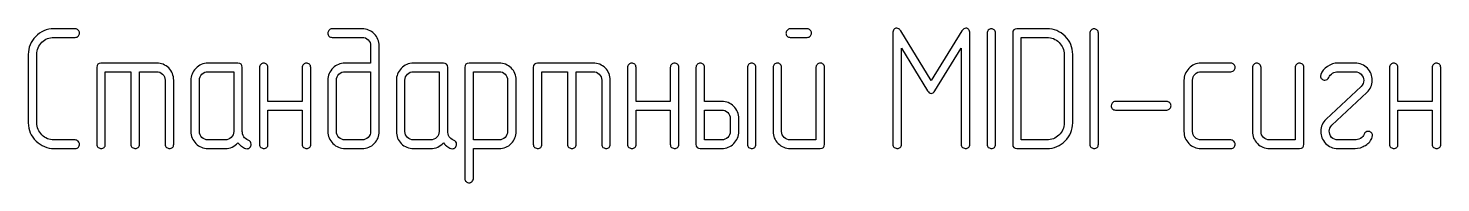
# Model space of a CAD drawing. Header units: millimetres. Extents: x -200 to 200, y -144 to 143.
# Drawn here: x 34.19 to 79.67, y 62.93 to 67.92 of the extents above; entities that cross this region are included whole.
import ezdxf

# ---------------------------------------------------------------- set-up
doc = ezdxf.new("R2010")
doc.units = ezdxf.units.MM
doc.header["$MEASUREMENT"] = 0
doc.layers.add('BLACK', color=7, linetype='Continuous')

msp = doc.modelspace()

# ---------------------------------------------------------------- linework, layer by layer
at = {"layer": 'BLACK', "color": 250}
for points, knots in [([(35.7093, 64.0381), (35.7093, 64.0381), (35.0235, 64.0381), (35.0235, 64.0381), (34.809, 64.0381), (34.6171, 64.119), (34.4477, 64.2799), (34.2793, 64.4407), (34.1947, 64.6355), (34.1947, 64.865), (34.1947, 64.865), (34.1947, 67.072), (34.1947, 67.072), (34.1947, 67.2921), (34.2746, 67.4849), (34.4346, 67.6505), (34.5945, 67.8161), (34.7902, 67.8989), (35.0235, 67.8989), (35.0235, 67.8989), (35.7093, 67.8989), (35.7093, 67.8989), (35.7431, 67.8989), (35.7742, 67.8838), (35.8033, 67.8547), (35.8325, 67.8255), (35.8475, 67.7935), (35.8475, 67.7606), (35.8475, 67.7277), (35.8353, 67.6957), (35.8118, 67.6665), (35.7873, 67.6373), (35.7535, 67.6223), (35.7102, 67.6223), (35.7102, 67.6223), (35.0244, 67.6223), (35.0244, 67.6223), (34.872, 67.6223), (34.7422, 67.5696), (34.634, 67.4643), (34.5258, 67.3579), (34.4713, 67.2272), (34.4713, 67.071), (34.4713, 67.071), (34.4713, 64.8659), (34.4713, 64.8659), (34.4713, 64.7154), (34.5258, 64.5856), (34.634, 64.4774), (34.7422, 64.3692), (34.872, 64.3147), (35.0244, 64.3147), (35.0244, 64.3147), (35.7102, 64.3147), (35.7102, 64.3147), (35.7431, 64.3147), (35.7742, 64.2996), (35.8033, 64.2705), (35.8325, 64.2413), (35.8475, 64.2093), (35.8475, 64.1764), (35.8475, 64.1435), (35.8353, 64.1115), (35.8118, 64.0823), (35.7873, 64.0532), (35.7535, 64.0381), (35.7093, 64.0381)], [0, 0, 0, 0, 0.0454545, 0.0454545, 0.0454545, 0.0909091, 0.0909091, 0.0909091, 0.1363636, 0.1363636, 0.1363636, 0.1818182, 0.1818182, 0.1818182, 0.2272727, 0.2272727, 0.2272727, 0.2727273, 0.2727273, 0.2727273, 0.3181818, 0.3181818, 0.3181818, 0.3636364, 0.3636364, 0.3636364, 0.4090909, 0.4090909, 0.4090909, 0.4545455, 0.4545455, 0.4545455, 0.5, 0.5, 0.5, 0.5454545, 0.5454545, 0.5454545, 0.5909091, 0.5909091, 0.5909091, 0.6363636, 0.6363636, 0.6363636, 0.6818182, 0.6818182, 0.6818182, 0.7272727, 0.7272727, 0.7272727, 0.7727273, 0.7727273, 0.7727273, 0.8181818, 0.8181818, 0.8181818, 0.8636364, 0.8636364, 0.8636364, 0.9090909, 0.9090909, 0.9090909, 0.9545455, 0.9545455, 0.9545455, 1, 1, 1, 1]), ([(45.2192, 66.7926), (45.2192, 66.7926), (45.2192, 67.3485), (45.2192, 67.3485), (45.2192, 67.4238), (45.1929, 67.4887), (45.1392, 67.5423), (45.0866, 67.596), (45.0198, 67.6223), (44.9408, 67.6223), (44.9408, 67.6223), (43.9793, 67.6223), (43.9793, 67.6223), (43.9379, 67.6223), (43.9031, 67.6355), (43.8777, 67.6609), (43.8542, 67.691), (43.842, 67.7239), (43.842, 67.7606), (43.842, 67.7813), (43.8533, 67.8086), (43.8768, 67.8452), (43.8994, 67.881), (43.9342, 67.8989), (43.9803, 67.8989), (43.9803, 67.8989), (44.9417, 67.8989), (44.9417, 67.8989), (45.0941, 67.8989), (45.2249, 67.8443), (45.333, 67.7361), (45.4412, 67.6279), (45.4958, 67.4991), (45.4958, 67.3504), (45.4958, 67.3504), (45.4958, 64.5894), (45.4958, 64.5894), (45.4958, 64.4389), (45.4431, 64.309), (45.3377, 64.2008), (45.2314, 64.0927), (45.0997, 64.0381), (44.9417, 64.0381), (44.9417, 64.0381), (44.3961, 64.0381), (44.3961, 64.0381), (44.2437, 64.0381), (44.1129, 64.0927), (44.0047, 64.2008), (43.8965, 64.309), (43.842, 64.4389), (43.842, 64.5894), (43.842, 64.5894), (43.842, 66.2413), (43.842, 66.2413), (43.842, 66.3956), (43.8956, 66.5263), (44.0019, 66.6326), (44.1082, 66.7389), (44.2399, 66.7926), (44.3961, 66.7926), (44.3961, 66.7926), (45.2192, 66.7926), (45.2192, 66.7926)], [0, 0, 0, 0, 0.047619, 0.047619, 0.047619, 0.0952381, 0.0952381, 0.0952381, 0.1428571, 0.1428571, 0.1428571, 0.1904762, 0.1904762, 0.1904762, 0.2380952, 0.2380952, 0.2380952, 0.2857143, 0.2857143, 0.2857143, 0.3333333, 0.3333333, 0.3333333, 0.3809524, 0.3809524, 0.3809524, 0.4285714, 0.4285714, 0.4285714, 0.4761905, 0.4761905, 0.4761905, 0.5238095, 0.5238095, 0.5238095, 0.5714286, 0.5714286, 0.5714286, 0.6190476, 0.6190476, 0.6190476, 0.6666667, 0.6666667, 0.6666667, 0.7142857, 0.7142857, 0.7142857, 0.7619048, 0.7619048, 0.7619048, 0.8095238, 0.8095238, 0.8095238, 0.8571429, 0.8571429, 0.8571429, 0.9047619, 0.9047619, 0.9047619, 0.952381, 0.952381, 0.952381, 1, 1, 1, 1]), ([(59.2786, 67.6223), (59.2786, 67.6223), (58.731, 67.6223), (58.731, 67.6223), (58.6887, 67.6223), (58.6548, 67.6355), (58.6285, 67.6609), (58.605, 67.691), (58.5928, 67.7239), (58.5928, 67.7606), (58.5928, 67.7813), (58.6041, 67.8086), (58.6276, 67.8452), (58.6501, 67.881), (58.685, 67.8989), (58.731, 67.8989), (58.731, 67.8989), (59.2786, 67.8989), (59.2786, 67.8989), (59.3115, 67.8989), (59.3435, 67.8838), (59.3726, 67.8547), (59.4018, 67.8255), (59.4168, 67.7935), (59.4168, 67.7606), (59.4168, 67.7277), (59.4046, 67.6957), (59.3811, 67.6665), (59.3566, 67.6373), (59.3228, 67.6223), (59.2786, 67.6223)], [0, 0, 0, 0, 0.1, 0.1, 0.1, 0.2, 0.2, 0.2, 0.3, 0.3, 0.3, 0.4, 0.4, 0.4, 0.5, 0.5, 0.5, 0.6, 0.6, 0.6, 0.7, 0.7, 0.7, 0.8, 0.8, 0.8, 0.9, 0.9, 0.9, 1, 1, 1, 1]), ([(64.5119, 64.1745), (64.5119, 64.1303), (64.4987, 64.0955), (64.4733, 64.0701), (64.447, 64.0475), (64.414, 64.0372), (64.3736, 64.0362), (64.3566, 64.0372), (64.3247, 64.0475), (64.2767, 64.0701), (64.2494, 64.0917), (64.2353, 64.1275), (64.2353, 64.1754), (64.2353, 64.1754), (64.2353, 67.2742), (64.2353, 67.2742), (64.2353, 67.2742), (63.3896, 65.9017), (63.3896, 65.9017), (63.3548, 65.8443), (63.3143, 65.8161), (63.2692, 65.8161), (63.2249, 65.8161), (63.1864, 65.8443), (63.1534, 65.9017), (63.1534, 65.9017), (62.3106, 67.2714), (62.3106, 67.2714), (62.3106, 67.2714), (62.3106, 64.1754), (62.3106, 64.1754), (62.3106, 64.1312), (62.2974, 64.0955), (62.272, 64.0701), (62.2456, 64.0475), (62.2127, 64.0372), (62.1723, 64.0362), (62.1553, 64.0372), (62.1233, 64.0475), (62.0754, 64.0701), (62.0481, 64.0917), (62.034, 64.1265), (62.034, 64.1745), (62.034, 64.1745), (62.034, 67.7568), (62.034, 67.7568), (62.034, 67.8067), (62.0453, 67.8462), (62.0688, 67.8744), (62.0914, 67.9026), (62.1215, 67.9177), (62.1582, 67.9177), (62.1836, 67.9177), (62.2071, 67.9111), (62.2268, 67.8979), (62.2344, 67.896), (62.255, 67.8735), (62.2899, 67.8293), (62.2899, 67.8293), (63.272, 66.2338), (63.272, 66.2338), (63.272, 66.2338), (64.256, 67.8293), (64.256, 67.8293), (64.2927, 67.8876), (64.3369, 67.9177), (64.3877, 67.9177), (64.4206, 67.9177), (64.4498, 67.9026), (64.4742, 67.8735), (64.4996, 67.8434), (64.5119, 67.8048), (64.5119, 67.7568), (64.5119, 67.7568), (64.5119, 64.1745), (64.5119, 64.1745)], [0, 0, 0, 0, 0.04, 0.04, 0.04, 0.08, 0.08, 0.08, 0.12, 0.12, 0.12, 0.16, 0.16, 0.16, 0.2, 0.2, 0.2, 0.24, 0.24, 0.24, 0.28, 0.28, 0.28, 0.32, 0.32, 0.32, 0.36, 0.36, 0.36, 0.4, 0.4, 0.4, 0.44, 0.44, 0.44, 0.48, 0.48, 0.48, 0.52, 0.52, 0.52, 0.56, 0.56, 0.56, 0.6, 0.6, 0.6, 0.64, 0.64, 0.64, 0.68, 0.68, 0.68, 0.72, 0.72, 0.72, 0.76, 0.76, 0.76, 0.8, 0.8, 0.8, 0.84, 0.84, 0.84, 0.88, 0.88, 0.88, 0.92, 0.92, 0.92, 0.96, 0.96, 0.96, 1, 1, 1, 1]), ([(65.3426, 64.1745), (65.3426, 64.1303), (65.3294, 64.0955), (65.304, 64.0701), (65.2776, 64.0475), (65.2447, 64.0372), (65.2043, 64.0362), (65.1873, 64.0372), (65.1553, 64.0475), (65.1074, 64.0701), (65.0801, 64.0917), (65.066, 64.1265), (65.066, 64.1745), (65.066, 64.1745), (65.066, 67.7625), (65.066, 67.7625), (65.066, 67.7916), (65.0801, 67.8217), (65.1074, 67.8537), (65.1356, 67.8848), (65.1676, 67.9008), (65.2043, 67.9008), (65.2372, 67.9008), (65.2692, 67.8885), (65.2983, 67.8641), (65.3275, 67.8405), (65.3426, 67.8067), (65.3426, 67.7625), (65.3426, 67.7625), (65.3426, 64.1745), (65.3426, 64.1745)], [0, 0, 0, 0, 0.1, 0.1, 0.1, 0.2, 0.2, 0.2, 0.3, 0.3, 0.3, 0.4, 0.4, 0.4, 0.5, 0.5, 0.5, 0.6, 0.6, 0.6, 0.7, 0.7, 0.7, 0.8, 0.8, 0.8, 0.9, 0.9, 0.9, 1, 1, 1, 1]), ([(67.8233, 64.865), (67.8233, 64.6392), (67.7424, 64.4445), (67.5806, 64.2817), (67.4197, 64.119), (67.224, 64.0381), (66.9945, 64.0381), (66.9945, 64.0381), (66.0302, 64.0381), (66.0302, 64.0381), (65.939, 64.0381), (65.8929, 64.0842), (65.8929, 64.1764), (65.8929, 64.1764), (65.8929, 67.7606), (65.8929, 67.7606), (65.8929, 67.8528), (65.939, 67.8989), (66.0302, 67.8989), (66.0302, 67.8989), (66.9945, 67.8989), (66.9945, 67.8989), (67.2203, 67.8989), (67.415, 67.8189), (67.5777, 67.658), (67.7414, 67.4972), (67.8233, 67.3015), (67.8233, 67.072), (67.8233, 67.072), (67.8233, 64.865), (67.8233, 64.865)], [0, 0, 0, 0, 0.1, 0.1, 0.1, 0.2, 0.2, 0.2, 0.3, 0.3, 0.3, 0.4, 0.4, 0.4, 0.5, 0.5, 0.5, 0.6, 0.6, 0.6, 0.7, 0.7, 0.7, 0.8, 0.8, 0.8, 0.9, 0.9, 0.9, 1, 1, 1, 1]), ([(68.6502, 64.1745), (68.6502, 64.1303), (68.637, 64.0955), (68.6116, 64.0701), (68.5852, 64.0475), (68.5523, 64.0372), (68.5119, 64.0362), (68.4949, 64.0372), (68.4629, 64.0475), (68.415, 64.0701), (68.3877, 64.0917), (68.3736, 64.1265), (68.3736, 64.1745), (68.3736, 64.1745), (68.3736, 67.7625), (68.3736, 67.7625), (68.3736, 67.7916), (68.3877, 67.8217), (68.415, 67.8537), (68.4432, 67.8848), (68.4752, 67.9008), (68.5119, 67.9008), (68.5448, 67.9008), (68.5768, 67.8885), (68.6059, 67.8641), (68.6351, 67.8405), (68.6502, 67.8067), (68.6502, 67.7625), (68.6502, 67.7625), (68.6502, 64.1745), (68.6502, 64.1745)], [0, 0, 0, 0, 0.1, 0.1, 0.1, 0.2, 0.2, 0.2, 0.3, 0.3, 0.3, 0.4, 0.4, 0.4, 0.5, 0.5, 0.5, 0.6, 0.6, 0.6, 0.7, 0.7, 0.7, 0.8, 0.8, 0.8, 0.9, 0.9, 0.9, 1, 1, 1, 1]), ([(67.5467, 64.8659), (67.5467, 64.8659), (67.5467, 67.071), (67.5467, 67.071), (67.5467, 67.2215), (67.4931, 67.3514), (67.3849, 67.4595), (67.2767, 67.5677), (67.1459, 67.6223), (66.9945, 67.6223), (66.9945, 67.6223), (66.1695, 67.6223), (66.1695, 67.6223), (66.1695, 67.6223), (66.1695, 64.3147), (66.1695, 64.3147), (66.1695, 64.3147), (66.9945, 64.3147), (66.9945, 64.3147), (67.1422, 64.3147), (67.272, 64.3674), (67.3821, 64.4718), (67.4921, 64.5762), (67.5467, 64.7079), (67.5467, 64.8659)], [0, 0, 0, 0, 0.125, 0.125, 0.125, 0.25, 0.25, 0.25, 0.375, 0.375, 0.375, 0.5, 0.5, 0.5, 0.625, 0.625, 0.625, 0.75, 0.75, 0.75, 0.875, 0.875, 0.875, 1, 1, 1, 1]), ([(37.5004, 66.516), (37.5004, 66.516), (36.6764, 66.516), (36.6764, 66.516), (36.6764, 66.516), (36.6764, 64.1754), (36.6764, 64.1754), (36.6764, 64.1322), (36.6632, 64.0964), (36.6378, 64.071), (36.6114, 64.0494), (36.5785, 64.0381), (36.5381, 64.0381), (36.5211, 64.0381), (36.4891, 64.0494), (36.4412, 64.071), (36.4139, 64.0936), (36.3998, 64.1284), (36.3998, 64.1754), (36.3998, 64.1754), (36.3998, 66.6552), (36.3998, 66.6552), (36.3998, 66.7465), (36.4459, 66.7926), (36.5371, 66.7926), (36.5371, 66.7926), (38.3273, 66.7926), (38.3273, 66.7926), (38.4797, 66.7926), (38.6096, 66.7399), (38.7168, 66.6345), (38.824, 66.5282), (38.8777, 66.3975), (38.8777, 66.2413), (38.8777, 66.2413), (38.8777, 64.1754), (38.8777, 64.1754), (38.8777, 64.1322), (38.8645, 64.0964), (38.8391, 64.071), (38.8128, 64.0494), (38.7798, 64.0381), (38.7394, 64.0381), (38.7224, 64.0381), (38.6905, 64.0494), (38.6425, 64.071), (38.6152, 64.0936), (38.6011, 64.1284), (38.6011, 64.1754), (38.6011, 64.1754), (38.6011, 66.2404), (38.6011, 66.2404), (38.6011, 66.3175), (38.5748, 66.3833), (38.5211, 66.436), (38.4684, 66.4897), (38.4035, 66.516), (38.3264, 66.516), (38.3264, 66.516), (37.777, 66.516), (37.777, 66.516), (37.777, 66.516), (37.777, 64.1754), (37.777, 64.1754), (37.777, 64.1322), (37.7638, 64.0964), (37.7384, 64.071), (37.7121, 64.0494), (37.6792, 64.0381), (37.6387, 64.0381), (37.6218, 64.0381), (37.5898, 64.0494), (37.5418, 64.071), (37.5145, 64.0936), (37.5004, 64.1284), (37.5004, 64.1754), (37.5004, 64.1754), (37.5004, 66.516), (37.5004, 66.516)], [0, 0, 0, 0, 0.0384615, 0.0384615, 0.0384615, 0.0769231, 0.0769231, 0.0769231, 0.1153846, 0.1153846, 0.1153846, 0.1538462, 0.1538462, 0.1538462, 0.1923077, 0.1923077, 0.1923077, 0.2307692, 0.2307692, 0.2307692, 0.2692308, 0.2692308, 0.2692308, 0.3076923, 0.3076923, 0.3076923, 0.3461538, 0.3461538, 0.3461538, 0.3846154, 0.3846154, 0.3846154, 0.4230769, 0.4230769, 0.4230769, 0.4615385, 0.4615385, 0.4615385, 0.5, 0.5, 0.5, 0.5384615, 0.5384615, 0.5384615, 0.5769231, 0.5769231, 0.5769231, 0.6153846, 0.6153846, 0.6153846, 0.6538462, 0.6538462, 0.6538462, 0.6923077, 0.6923077, 0.6923077, 0.7307692, 0.7307692, 0.7307692, 0.7692308, 0.7692308, 0.7692308, 0.8076923, 0.8076923, 0.8076923, 0.8461538, 0.8461538, 0.8461538, 0.8846154, 0.8846154, 0.8846154, 0.9230769, 0.9230769, 0.9230769, 0.9615385, 0.9615385, 0.9615385, 1, 1, 1, 1]), ([(41.2728, 64.3053), (41.3386, 64.2827), (41.3725, 64.2394), (41.3725, 64.1754), (41.3725, 64.135), (41.3593, 64.1011), (41.333, 64.0738), (41.3114, 64.0466), (41.2803, 64.0325), (41.2399, 64.0325), (41.2399, 64.0325), (41.19, 64.0381), (41.19, 64.0381), (41.1496, 64.0494), (41.1053, 64.0748), (41.0574, 64.1162), (41.0414, 64.1256), (41.0047, 64.1613), (40.9473, 64.2244), (40.8391, 64.1002), (40.7008, 64.0381), (40.5343, 64.0381), (40.5343, 64.0381), (39.983, 64.0381), (39.983, 64.0381), (39.8288, 64.0381), (39.698, 64.0917), (39.5917, 64.198), (39.4854, 64.3043), (39.4318, 64.4351), (39.4318, 64.5894), (39.4318, 64.5894), (39.4318, 66.2413), (39.4318, 66.2413), (39.4318, 66.3796), (39.4845, 66.5056), (39.5889, 66.6204), (39.6933, 66.7352), (39.825, 66.7926), (39.983, 66.7926), (39.983, 66.7926), (40.9473, 66.7926), (40.9473, 66.7926), (41.0395, 66.7926), (41.0856, 66.7465), (41.0856, 66.6552), (41.0856, 66.6552), (41.0856, 64.5913), (41.0856, 64.5913), (41.0856, 64.5357), (41.1025, 64.4784), (41.1354, 64.4182), (41.1627, 64.3758), (41.2088, 64.3382), (41.2728, 64.3053)], [0, 0, 0, 0, 0.0555556, 0.0555556, 0.0555556, 0.1111111, 0.1111111, 0.1111111, 0.1666667, 0.1666667, 0.1666667, 0.2222222, 0.2222222, 0.2222222, 0.2777778, 0.2777778, 0.2777778, 0.3333333, 0.3333333, 0.3333333, 0.3888889, 0.3888889, 0.3888889, 0.4444444, 0.4444444, 0.4444444, 0.5, 0.5, 0.5, 0.5555556, 0.5555556, 0.5555556, 0.6111111, 0.6111111, 0.6111111, 0.6666667, 0.6666667, 0.6666667, 0.7222222, 0.7222222, 0.7222222, 0.7777778, 0.7777778, 0.7777778, 0.8333333, 0.8333333, 0.8333333, 0.8888889, 0.8888889, 0.8888889, 0.9444444, 0.9444444, 0.9444444, 1, 1, 1, 1]), ([(40.809, 64.5903), (40.809, 64.5903), (40.809, 66.516), (40.809, 66.516), (40.809, 66.516), (39.984, 66.516), (39.984, 66.516), (39.9068, 66.516), (39.841, 66.4897), (39.7883, 66.436), (39.7347, 66.3833), (39.7084, 66.3175), (39.7084, 66.2413), (39.7084, 66.2413), (39.7084, 64.5903), (39.7084, 64.5903), (39.7084, 64.5132), (39.7347, 64.4473), (39.7883, 64.3946), (39.841, 64.341), (39.9068, 64.3147), (39.984, 64.3147), (39.984, 64.3147), (40.5343, 64.3147), (40.5343, 64.3147), (40.6105, 64.3147), (40.6764, 64.341), (40.729, 64.3946), (40.7827, 64.4473), (40.809, 64.5132), (40.809, 64.5903)], [0, 0, 0, 0, 0.1, 0.1, 0.1, 0.2, 0.2, 0.2, 0.3, 0.3, 0.3, 0.4, 0.4, 0.4, 0.5, 0.5, 0.5, 0.6, 0.6, 0.6, 0.7, 0.7, 0.7, 0.8, 0.8, 0.8, 0.9, 0.9, 0.9, 1, 1, 1, 1]), ([(43.0141, 65.5564), (43.0141, 65.5564), (43.0141, 66.6552), (43.0141, 66.6552), (43.0141, 66.6844), (43.0282, 66.7145), (43.0555, 66.7455), (43.0837, 66.7766), (43.1157, 66.7926), (43.1524, 66.7926), (43.1853, 66.7926), (43.2173, 66.7803), (43.2465, 66.7568), (43.2756, 66.7333), (43.2907, 66.6985), (43.2907, 66.6552), (43.2907, 66.6552), (43.2907, 64.1754), (43.2907, 64.1754), (43.2907, 64.1322), (43.2775, 64.0964), (43.2521, 64.071), (43.2258, 64.0494), (43.1928, 64.0381), (43.1524, 64.0381), (43.1355, 64.0381), (43.1035, 64.0494), (43.0555, 64.071), (43.0282, 64.0936), (43.0141, 64.1284), (43.0141, 64.1764), (43.0141, 64.1764), (43.0141, 65.2799), (43.0141, 65.2799), (43.0141, 65.2799), (41.9135, 65.2799), (41.9135, 65.2799), (41.9135, 65.2799), (41.9135, 64.1764), (41.9135, 64.1764), (41.9135, 64.1322), (41.9003, 64.0974), (41.8749, 64.071), (41.8485, 64.0494), (41.8156, 64.0381), (41.7752, 64.0381), (41.7582, 64.0381), (41.7262, 64.0494), (41.6783, 64.071), (41.651, 64.0936), (41.6369, 64.1284), (41.6369, 64.1754), (41.6369, 64.1754), (41.6369, 66.6552), (41.6369, 66.6552), (41.6369, 66.6844), (41.651, 66.7145), (41.6783, 66.7455), (41.7065, 66.7766), (41.7385, 66.7926), (41.7752, 66.7926), (41.8081, 66.7926), (41.8401, 66.7803), (41.8692, 66.7568), (41.8984, 66.7333), (41.9135, 66.6994), (41.9135, 66.6552), (41.9135, 66.6552), (41.9135, 65.5564), (41.9135, 65.5564), (41.9135, 65.5564), (43.0141, 65.5564), (43.0141, 65.5564)], [0, 0, 0, 0, 0.0416667, 0.0416667, 0.0416667, 0.0833333, 0.0833333, 0.0833333, 0.125, 0.125, 0.125, 0.1666667, 0.1666667, 0.1666667, 0.2083333, 0.2083333, 0.2083333, 0.25, 0.25, 0.25, 0.2916667, 0.2916667, 0.2916667, 0.3333333, 0.3333333, 0.3333333, 0.375, 0.375, 0.375, 0.4166667, 0.4166667, 0.4166667, 0.4583333, 0.4583333, 0.4583333, 0.5, 0.5, 0.5, 0.5416667, 0.5416667, 0.5416667, 0.5833333, 0.5833333, 0.5833333, 0.625, 0.625, 0.625, 0.6666667, 0.6666667, 0.6666667, 0.7083333, 0.7083333, 0.7083333, 0.75, 0.75, 0.75, 0.7916667, 0.7916667, 0.7916667, 0.8333333, 0.8333333, 0.8333333, 0.875, 0.875, 0.875, 0.9166667, 0.9166667, 0.9166667, 0.9583333, 0.9583333, 0.9583333, 1, 1, 1, 1]), ([(45.2192, 66.516), (45.2192, 66.516), (44.3961, 66.516), (44.3961, 66.516), (44.3199, 66.516), (44.254, 66.4887), (44.1995, 66.4351), (44.1458, 66.3805), (44.1186, 66.3156), (44.1186, 66.2413), (44.1186, 66.2413), (44.1186, 64.5903), (44.1186, 64.5903), (44.1186, 64.5132), (44.1449, 64.4473), (44.1985, 64.3946), (44.2512, 64.341), (44.318, 64.3147), (44.3961, 64.3147), (44.3961, 64.3147), (44.9417, 64.3147), (44.9417, 64.3147), (45.0179, 64.3147), (45.0837, 64.342), (45.1383, 64.3956), (45.1919, 64.4501), (45.2192, 64.5151), (45.2192, 64.5903), (45.2192, 64.5903), (45.2192, 66.516), (45.2192, 66.516)], [0, 0, 0, 0, 0.1, 0.1, 0.1, 0.2, 0.2, 0.2, 0.3, 0.3, 0.3, 0.4, 0.4, 0.4, 0.5, 0.5, 0.5, 0.6, 0.6, 0.6, 0.7, 0.7, 0.7, 0.8, 0.8, 0.8, 0.9, 0.9, 0.9, 1, 1, 1, 1]), ([(47.8881, 64.3053), (47.9539, 64.2827), (47.9878, 64.2394), (47.9878, 64.1754), (47.9878, 64.135), (47.9746, 64.1011), (47.9483, 64.0738), (47.9267, 64.0466), (47.8956, 64.0325), (47.8552, 64.0325), (47.8552, 64.0325), (47.8053, 64.0381), (47.8053, 64.0381), (47.7649, 64.0494), (47.7206, 64.0748), (47.6727, 64.1162), (47.6567, 64.1256), (47.62, 64.1613), (47.5626, 64.2244), (47.4544, 64.1002), (47.3161, 64.0381), (47.1496, 64.0381), (47.1496, 64.0381), (46.5983, 64.0381), (46.5983, 64.0381), (46.4441, 64.0381), (46.3133, 64.0917), (46.207, 64.198), (46.1007, 64.3043), (46.0471, 64.4351), (46.0471, 64.5894), (46.0471, 64.5894), (46.0471, 66.2413), (46.0471, 66.2413), (46.0471, 66.3796), (46.0998, 66.5056), (46.2042, 66.6204), (46.3086, 66.7352), (46.4403, 66.7926), (46.5983, 66.7926), (46.5983, 66.7926), (47.5626, 66.7926), (47.5626, 66.7926), (47.6548, 66.7926), (47.7009, 66.7465), (47.7009, 66.6552), (47.7009, 66.6552), (47.7009, 64.5913), (47.7009, 64.5913), (47.7009, 64.5357), (47.7178, 64.4784), (47.7507, 64.4182), (47.778, 64.3758), (47.8241, 64.3382), (47.8881, 64.3053)], [0, 0, 0, 0, 0.0555556, 0.0555556, 0.0555556, 0.1111111, 0.1111111, 0.1111111, 0.1666667, 0.1666667, 0.1666667, 0.2222222, 0.2222222, 0.2222222, 0.2777778, 0.2777778, 0.2777778, 0.3333333, 0.3333333, 0.3333333, 0.3888889, 0.3888889, 0.3888889, 0.4444444, 0.4444444, 0.4444444, 0.5, 0.5, 0.5, 0.5555556, 0.5555556, 0.5555556, 0.6111111, 0.6111111, 0.6111111, 0.6666667, 0.6666667, 0.6666667, 0.7222222, 0.7222222, 0.7222222, 0.7777778, 0.7777778, 0.7777778, 0.8333333, 0.8333333, 0.8333333, 0.8888889, 0.8888889, 0.8888889, 0.9444444, 0.9444444, 0.9444444, 1, 1, 1, 1]), ([(47.4243, 64.5903), (47.4243, 64.5903), (47.4243, 66.516), (47.4243, 66.516), (47.4243, 66.516), (46.5993, 66.516), (46.5993, 66.516), (46.5221, 66.516), (46.4563, 66.4897), (46.4036, 66.436), (46.35, 66.3833), (46.3237, 66.3175), (46.3237, 66.2413), (46.3237, 66.2413), (46.3237, 64.5903), (46.3237, 64.5903), (46.3237, 64.5132), (46.35, 64.4473), (46.4036, 64.3946), (46.4563, 64.341), (46.5221, 64.3147), (46.5993, 64.3147), (46.5993, 64.3147), (47.1496, 64.3147), (47.1496, 64.3147), (47.2258, 64.3147), (47.2917, 64.341), (47.3443, 64.3946), (47.398, 64.4473), (47.4243, 64.5132), (47.4243, 64.5903)], [0, 0, 0, 0, 0.1, 0.1, 0.1, 0.2, 0.2, 0.2, 0.3, 0.3, 0.3, 0.4, 0.4, 0.4, 0.5, 0.5, 0.5, 0.6, 0.6, 0.6, 0.7, 0.7, 0.7, 0.8, 0.8, 0.8, 0.9, 0.9, 0.9, 1, 1, 1, 1]), ([(48.5288, 64.0381), (48.5288, 64.0381), (48.5288, 63.072), (48.5288, 63.072), (48.5288, 63.0381), (48.5137, 63.0071), (48.4845, 62.9779), (48.4554, 62.9478), (48.4234, 62.9337), (48.3905, 62.9327), (48.3575, 62.9337), (48.3256, 62.945), (48.2964, 62.9694), (48.2672, 62.9929), (48.2522, 63.0268), (48.2522, 63.071), (48.2522, 63.071), (48.2522, 66.6543), (48.2522, 66.6543), (48.2522, 66.7465), (48.2983, 66.7926), (48.3905, 66.7926), (48.3905, 66.7926), (49.3575, 66.7926), (49.3575, 66.7926), (49.5062, 66.7926), (49.6351, 66.7399), (49.7432, 66.6345), (49.8514, 66.5292), (49.906, 66.3993), (49.906, 66.2451), (49.906, 66.2451), (49.906, 64.5913), (49.906, 64.5913), (49.906, 64.4389), (49.8533, 64.309), (49.7479, 64.2008), (49.6416, 64.0927), (49.5118, 64.0381), (49.3575, 64.0381), (49.3575, 64.0381), (48.5288, 64.0381), (48.5288, 64.0381)], [0, 0, 0, 0, 0.0714286, 0.0714286, 0.0714286, 0.1428571, 0.1428571, 0.1428571, 0.2142857, 0.2142857, 0.2142857, 0.2857143, 0.2857143, 0.2857143, 0.3571429, 0.3571429, 0.3571429, 0.4285714, 0.4285714, 0.4285714, 0.5, 0.5, 0.5, 0.5714286, 0.5714286, 0.5714286, 0.6428571, 0.6428571, 0.6428571, 0.7142857, 0.7142857, 0.7142857, 0.7857143, 0.7857143, 0.7857143, 0.8571429, 0.8571429, 0.8571429, 0.9285714, 0.9285714, 0.9285714, 1, 1, 1, 1]), ([(48.5288, 64.3147), (48.5288, 64.3147), (49.3566, 64.3147), (49.3566, 64.3147), (49.4281, 64.3147), (49.4921, 64.342), (49.5466, 64.3975), (49.6021, 64.452), (49.6294, 64.5169), (49.6294, 64.5922), (49.6294, 64.5922), (49.6294, 66.2441), (49.6294, 66.2441), (49.6294, 66.3194), (49.6031, 66.3833), (49.5494, 66.436), (49.4968, 66.4897), (49.4319, 66.516), (49.3566, 66.516), (49.3566, 66.516), (48.5288, 66.516), (48.5288, 66.516), (48.5288, 66.516), (48.5288, 64.3147), (48.5288, 64.3147)], [0, 0, 0, 0, 0.125, 0.125, 0.125, 0.25, 0.25, 0.25, 0.375, 0.375, 0.375, 0.5, 0.5, 0.5, 0.625, 0.625, 0.625, 0.75, 0.75, 0.75, 0.875, 0.875, 0.875, 1, 1, 1, 1]), ([(51.5579, 66.516), (51.5579, 66.516), (50.7339, 66.516), (50.7339, 66.516), (50.7339, 66.516), (50.7339, 64.1754), (50.7339, 64.1754), (50.7339, 64.1322), (50.7207, 64.0964), (50.6953, 64.071), (50.6689, 64.0494), (50.636, 64.0381), (50.5956, 64.0381), (50.5786, 64.0381), (50.5466, 64.0494), (50.4987, 64.071), (50.4714, 64.0936), (50.4573, 64.1284), (50.4573, 64.1754), (50.4573, 64.1754), (50.4573, 66.6552), (50.4573, 66.6552), (50.4573, 66.7465), (50.5034, 66.7926), (50.5946, 66.7926), (50.5946, 66.7926), (52.3848, 66.7926), (52.3848, 66.7926), (52.5372, 66.7926), (52.6671, 66.7399), (52.7743, 66.6345), (52.8815, 66.5282), (52.9352, 66.3975), (52.9352, 66.2413), (52.9352, 66.2413), (52.9352, 64.1754), (52.9352, 64.1754), (52.9352, 64.1322), (52.922, 64.0964), (52.8966, 64.071), (52.8703, 64.0494), (52.8373, 64.0381), (52.7969, 64.0381), (52.7799, 64.0381), (52.748, 64.0494), (52.7, 64.071), (52.6727, 64.0936), (52.6586, 64.1284), (52.6586, 64.1754), (52.6586, 64.1754), (52.6586, 66.2404), (52.6586, 66.2404), (52.6586, 66.3175), (52.6323, 66.3833), (52.5786, 66.436), (52.5259, 66.4897), (52.461, 66.516), (52.3839, 66.516), (52.3839, 66.516), (51.8345, 66.516), (51.8345, 66.516), (51.8345, 66.516), (51.8345, 64.1754), (51.8345, 64.1754), (51.8345, 64.1322), (51.8213, 64.0964), (51.7959, 64.071), (51.7696, 64.0494), (51.7367, 64.0381), (51.6962, 64.0381), (51.6793, 64.0381), (51.6473, 64.0494), (51.5993, 64.071), (51.572, 64.0936), (51.5579, 64.1284), (51.5579, 64.1754), (51.5579, 64.1754), (51.5579, 66.516), (51.5579, 66.516)], [0, 0, 0, 0, 0.0384615, 0.0384615, 0.0384615, 0.0769231, 0.0769231, 0.0769231, 0.1153846, 0.1153846, 0.1153846, 0.1538462, 0.1538462, 0.1538462, 0.1923077, 0.1923077, 0.1923077, 0.2307692, 0.2307692, 0.2307692, 0.2692308, 0.2692308, 0.2692308, 0.3076923, 0.3076923, 0.3076923, 0.3461538, 0.3461538, 0.3461538, 0.3846154, 0.3846154, 0.3846154, 0.4230769, 0.4230769, 0.4230769, 0.4615385, 0.4615385, 0.4615385, 0.5, 0.5, 0.5, 0.5384615, 0.5384615, 0.5384615, 0.5769231, 0.5769231, 0.5769231, 0.6153846, 0.6153846, 0.6153846, 0.6538462, 0.6538462, 0.6538462, 0.6923077, 0.6923077, 0.6923077, 0.7307692, 0.7307692, 0.7307692, 0.7692308, 0.7692308, 0.7692308, 0.8076923, 0.8076923, 0.8076923, 0.8461538, 0.8461538, 0.8461538, 0.8846154, 0.8846154, 0.8846154, 0.9230769, 0.9230769, 0.9230769, 0.9615385, 0.9615385, 0.9615385, 1, 1, 1, 1]), ([(54.8665, 65.5564), (54.8665, 65.5564), (54.8665, 66.6552), (54.8665, 66.6552), (54.8665, 66.6844), (54.8806, 66.7145), (54.9079, 66.7455), (54.9361, 66.7766), (54.9681, 66.7926), (55.0048, 66.7926), (55.0377, 66.7926), (55.0697, 66.7803), (55.0989, 66.7568), (55.128, 66.7333), (55.1431, 66.6985), (55.1431, 66.6552), (55.1431, 66.6552), (55.1431, 64.1754), (55.1431, 64.1754), (55.1431, 64.1322), (55.1299, 64.0964), (55.1045, 64.071), (55.0782, 64.0494), (55.0452, 64.0381), (55.0048, 64.0381), (54.9879, 64.0381), (54.9559, 64.0494), (54.9079, 64.071), (54.8806, 64.0936), (54.8665, 64.1284), (54.8665, 64.1764), (54.8665, 64.1764), (54.8665, 65.2799), (54.8665, 65.2799), (54.8665, 65.2799), (53.7659, 65.2799), (53.7659, 65.2799), (53.7659, 65.2799), (53.7659, 64.1764), (53.7659, 64.1764), (53.7659, 64.1322), (53.7527, 64.0974), (53.7273, 64.071), (53.7009, 64.0494), (53.668, 64.0381), (53.6276, 64.0381), (53.6106, 64.0381), (53.5786, 64.0494), (53.5307, 64.071), (53.5034, 64.0936), (53.4893, 64.1284), (53.4893, 64.1754), (53.4893, 64.1754), (53.4893, 66.6552), (53.4893, 66.6552), (53.4893, 66.6844), (53.5034, 66.7145), (53.5307, 66.7455), (53.5589, 66.7766), (53.5909, 66.7926), (53.6276, 66.7926), (53.6605, 66.7926), (53.6925, 66.7803), (53.7216, 66.7568), (53.7508, 66.7333), (53.7659, 66.6994), (53.7659, 66.6552), (53.7659, 66.6552), (53.7659, 65.5564), (53.7659, 65.5564), (53.7659, 65.5564), (54.8665, 65.5564), (54.8665, 65.5564)], [0, 0, 0, 0, 0.0416667, 0.0416667, 0.0416667, 0.0833333, 0.0833333, 0.0833333, 0.125, 0.125, 0.125, 0.1666667, 0.1666667, 0.1666667, 0.2083333, 0.2083333, 0.2083333, 0.25, 0.25, 0.25, 0.2916667, 0.2916667, 0.2916667, 0.3333333, 0.3333333, 0.3333333, 0.375, 0.375, 0.375, 0.4166667, 0.4166667, 0.4166667, 0.4583333, 0.4583333, 0.4583333, 0.5, 0.5, 0.5, 0.5416667, 0.5416667, 0.5416667, 0.5833333, 0.5833333, 0.5833333, 0.625, 0.625, 0.625, 0.6666667, 0.6666667, 0.6666667, 0.7083333, 0.7083333, 0.7083333, 0.75, 0.75, 0.75, 0.7916667, 0.7916667, 0.7916667, 0.8333333, 0.8333333, 0.8333333, 0.875, 0.875, 0.875, 0.9166667, 0.9166667, 0.9166667, 0.9583333, 0.9583333, 0.9583333, 1, 1, 1, 1]), ([(55.971, 65.5564), (55.971, 65.5564), (56.5213, 65.5564), (56.5213, 65.5564), (56.6737, 65.5564), (56.8035, 65.5038), (56.9107, 65.3975), (57.018, 65.2921), (57.0716, 65.1604), (57.0716, 65.0042), (57.0716, 65.0042), (57.0716, 64.5903), (57.0716, 64.5903), (57.0716, 64.436), (57.018, 64.3053), (56.9117, 64.198), (56.8054, 64.0917), (56.6746, 64.0381), (56.5203, 64.0381), (56.5203, 64.0381), (55.8317, 64.0381), (55.8317, 64.0381), (55.7405, 64.0381), (55.6944, 64.0842), (55.6944, 64.1754), (55.6944, 64.1754), (55.6944, 66.6552), (55.6944, 66.6552), (55.6944, 66.6844), (55.7085, 66.7145), (55.7358, 66.7455), (55.764, 66.7766), (55.796, 66.7926), (55.8327, 66.7926), (55.8656, 66.7926), (55.8976, 66.7803), (55.9267, 66.7568), (55.9559, 66.7333), (55.971, 66.6994), (55.971, 66.6552), (55.971, 66.6552), (55.971, 65.5564), (55.971, 65.5564)], [0, 0, 0, 0, 0.0714286, 0.0714286, 0.0714286, 0.1428571, 0.1428571, 0.1428571, 0.2142857, 0.2142857, 0.2142857, 0.2857143, 0.2857143, 0.2857143, 0.3571429, 0.3571429, 0.3571429, 0.4285714, 0.4285714, 0.4285714, 0.5, 0.5, 0.5, 0.5714286, 0.5714286, 0.5714286, 0.6428571, 0.6428571, 0.6428571, 0.7142857, 0.7142857, 0.7142857, 0.7857143, 0.7857143, 0.7857143, 0.8571429, 0.8571429, 0.8571429, 0.9285714, 0.9285714, 0.9285714, 1, 1, 1, 1]), ([(57.6248, 64.1754), (57.6248, 64.1322), (57.6116, 64.0964), (57.5862, 64.071), (57.5598, 64.0494), (57.5269, 64.0381), (57.4865, 64.0381), (57.4695, 64.0381), (57.4376, 64.0494), (57.3896, 64.071), (57.3623, 64.0936), (57.3482, 64.1284), (57.3482, 64.1754), (57.3482, 64.1754), (57.3482, 66.6552), (57.3482, 66.6552), (57.3482, 66.6844), (57.3623, 66.7145), (57.3896, 66.7455), (57.4178, 66.7766), (57.4498, 66.7926), (57.4865, 66.7926), (57.5194, 66.7926), (57.5514, 66.7803), (57.5805, 66.7568), (57.6097, 66.7333), (57.6248, 66.6985), (57.6248, 66.6552), (57.6248, 66.6552), (57.6248, 64.1754), (57.6248, 64.1754)], [0, 0, 0, 0, 0.1, 0.1, 0.1, 0.2, 0.2, 0.2, 0.3, 0.3, 0.3, 0.4, 0.4, 0.4, 0.5, 0.5, 0.5, 0.6, 0.6, 0.6, 0.7, 0.7, 0.7, 0.8, 0.8, 0.8, 0.9, 0.9, 0.9, 1, 1, 1, 1]), ([(59.8345, 64.1764), (59.8345, 64.0842), (59.7884, 64.0381), (59.6962, 64.0381), (59.6962, 64.0381), (58.731, 64.0381), (58.731, 64.0381), (58.5777, 64.0381), (58.4469, 64.0927), (58.3378, 64.2008), (58.2296, 64.309), (58.1751, 64.4389), (58.1751, 64.5894), (58.1751, 64.5894), (58.1751, 66.6562), (58.1751, 66.6562), (58.1751, 66.6863), (58.1892, 66.7164), (58.2165, 66.7474), (58.2447, 66.7785), (58.2767, 66.7944), (58.3134, 66.7944), (58.3463, 66.7944), (58.3783, 66.7822), (58.4074, 66.7587), (58.4366, 66.7342), (58.4517, 66.7004), (58.4517, 66.6562), (58.4517, 66.6562), (58.4517, 64.5903), (58.4517, 64.5903), (58.4517, 64.5132), (58.478, 64.4483), (58.5316, 64.3946), (58.5852, 64.341), (58.652, 64.3147), (58.731, 64.3147), (58.731, 64.3147), (59.558, 64.3147), (59.558, 64.3147), (59.558, 64.3147), (59.558, 66.6562), (59.558, 66.6562), (59.558, 66.6863), (59.5721, 66.7164), (59.5993, 66.7474), (59.6276, 66.7785), (59.6596, 66.7944), (59.6962, 66.7944), (59.7292, 66.7944), (59.7612, 66.7822), (59.7903, 66.7587), (59.8195, 66.7342), (59.8345, 66.7004), (59.8345, 66.6562), (59.8345, 66.6562), (59.8345, 64.1764), (59.8345, 64.1764)], [0, 0, 0, 0, 0.0526316, 0.0526316, 0.0526316, 0.1052632, 0.1052632, 0.1052632, 0.1578947, 0.1578947, 0.1578947, 0.2105263, 0.2105263, 0.2105263, 0.2631579, 0.2631579, 0.2631579, 0.3157895, 0.3157895, 0.3157895, 0.3684211, 0.3684211, 0.3684211, 0.4210526, 0.4210526, 0.4210526, 0.4736842, 0.4736842, 0.4736842, 0.5263158, 0.5263158, 0.5263158, 0.5789474, 0.5789474, 0.5789474, 0.6315789, 0.6315789, 0.6315789, 0.6842105, 0.6842105, 0.6842105, 0.7368421, 0.7368421, 0.7368421, 0.7894737, 0.7894737, 0.7894737, 0.8421053, 0.8421053, 0.8421053, 0.8947368, 0.8947368, 0.8947368, 0.9473684, 0.9473684, 0.9473684, 1, 1, 1, 1]), ([(72.9202, 64.0381), (72.9202, 64.0381), (71.9568, 64.0381), (71.9568, 64.0381), (71.8026, 64.0381), (71.6718, 64.0917), (71.5655, 64.198), (71.4592, 64.3043), (71.4056, 64.4351), (71.4056, 64.5894), (71.4056, 64.5894), (71.4056, 66.2413), (71.4056, 66.2413), (71.4056, 66.3796), (71.4583, 66.5056), (71.5627, 66.6204), (71.6671, 66.7352), (71.7988, 66.7926), (71.9568, 66.7926), (71.9568, 66.7926), (72.9202, 66.7926), (72.9202, 66.7926), (72.954, 66.7926), (72.9851, 66.7775), (73.0142, 66.7484), (73.0434, 66.7192), (73.0584, 66.6872), (73.0584, 66.6543), (73.0584, 66.6214), (73.0462, 66.5894), (73.0227, 66.5602), (72.9982, 66.531), (72.9644, 66.516), (72.9211, 66.516), (72.9211, 66.516), (71.9578, 66.516), (71.9578, 66.516), (71.8806, 66.516), (71.8148, 66.4897), (71.7621, 66.436), (71.7085, 66.3833), (71.6822, 66.3175), (71.6822, 66.2413), (71.6822, 66.2413), (71.6822, 64.5903), (71.6822, 64.5903), (71.6822, 64.5132), (71.7085, 64.4473), (71.7621, 64.3946), (71.8148, 64.341), (71.8806, 64.3147), (71.9578, 64.3147), (71.9578, 64.3147), (72.9211, 64.3147), (72.9211, 64.3147), (72.954, 64.3147), (72.9851, 64.2996), (73.0142, 64.2705), (73.0434, 64.2413), (73.0584, 64.2093), (73.0584, 64.1764), (73.0584, 64.1435), (73.0462, 64.1115), (73.0227, 64.0823), (72.9982, 64.0532), (72.9644, 64.0381), (72.9202, 64.0381)], [0, 0, 0, 0, 0.0454545, 0.0454545, 0.0454545, 0.0909091, 0.0909091, 0.0909091, 0.1363636, 0.1363636, 0.1363636, 0.1818182, 0.1818182, 0.1818182, 0.2272727, 0.2272727, 0.2272727, 0.2727273, 0.2727273, 0.2727273, 0.3181818, 0.3181818, 0.3181818, 0.3636364, 0.3636364, 0.3636364, 0.4090909, 0.4090909, 0.4090909, 0.4545455, 0.4545455, 0.4545455, 0.5, 0.5, 0.5, 0.5454545, 0.5454545, 0.5454545, 0.5909091, 0.5909091, 0.5909091, 0.6363636, 0.6363636, 0.6363636, 0.6818182, 0.6818182, 0.6818182, 0.7272727, 0.7272727, 0.7272727, 0.7727273, 0.7727273, 0.7727273, 0.8181818, 0.8181818, 0.8181818, 0.8636364, 0.8636364, 0.8636364, 0.9090909, 0.9090909, 0.9090909, 0.9545455, 0.9545455, 0.9545455, 1, 1, 1, 1]), ([(75.2645, 64.1754), (75.2645, 64.0842), (75.2184, 64.0381), (75.1262, 64.0381), (75.1262, 64.0381), (74.1619, 64.0381), (74.1619, 64.0381), (74.0077, 64.0381), (73.8769, 64.0917), (73.7706, 64.198), (73.6643, 64.3043), (73.6107, 64.4351), (73.6107, 64.5894), (73.6107, 64.5894), (73.6107, 66.6552), (73.6107, 66.6552), (73.6107, 66.6844), (73.6248, 66.7145), (73.6521, 66.7455), (73.6803, 66.7766), (73.7123, 66.7926), (73.749, 66.7926), (73.7819, 66.7926), (73.8139, 66.7803), (73.843, 66.7568), (73.8722, 66.7333), (73.8873, 66.6985), (73.8873, 66.6552), (73.8873, 66.6552), (73.8873, 64.5903), (73.8873, 64.5903), (73.8873, 64.5132), (73.9136, 64.4473), (73.9672, 64.3946), (74.0199, 64.341), (74.0857, 64.3147), (74.1629, 64.3147), (74.1629, 64.3147), (74.9879, 64.3147), (74.9879, 64.3147), (74.9879, 64.3147), (74.9879, 66.6552), (74.9879, 66.6552), (74.9879, 66.6844), (75.002, 66.7145), (75.0293, 66.7455), (75.0575, 66.7766), (75.0895, 66.7926), (75.1262, 66.7926), (75.1591, 66.7926), (75.1911, 66.7803), (75.2203, 66.7568), (75.2494, 66.7333), (75.2645, 66.6985), (75.2645, 66.6552), (75.2645, 66.6552), (75.2645, 64.1754), (75.2645, 64.1754)], [0, 0, 0, 0, 0.0526316, 0.0526316, 0.0526316, 0.1052632, 0.1052632, 0.1052632, 0.1578947, 0.1578947, 0.1578947, 0.2105263, 0.2105263, 0.2105263, 0.2631579, 0.2631579, 0.2631579, 0.3157895, 0.3157895, 0.3157895, 0.3684211, 0.3684211, 0.3684211, 0.4210526, 0.4210526, 0.4210526, 0.4736842, 0.4736842, 0.4736842, 0.5263158, 0.5263158, 0.5263158, 0.5789474, 0.5789474, 0.5789474, 0.6315789, 0.6315789, 0.6315789, 0.6842105, 0.6842105, 0.6842105, 0.7368421, 0.7368421, 0.7368421, 0.7894737, 0.7894737, 0.7894737, 0.8421053, 0.8421053, 0.8421053, 0.8947368, 0.8947368, 0.8947368, 0.9473684, 0.9473684, 0.9473684, 1, 1, 1, 1]), ([(77.4696, 64.4059), (77.431, 64.2968), (77.3586, 64.2084), (77.2513, 64.1406), (77.2015, 64.1124), (77.1469, 64.088), (77.0858, 64.0654), (77.0858, 64.0654), (76.9945, 64.0466), (76.9945, 64.0466), (76.9945, 64.0466), (76.9146, 64.0381), (76.9146, 64.0381), (76.9146, 64.0381), (76.3623, 64.0381), (76.3623, 64.0381), (76.2024, 64.0381), (76.0698, 64.0936), (75.9663, 64.2046), (75.8619, 64.3156), (75.8101, 64.4445), (75.8101, 64.5913), (75.8101, 64.7455), (75.8685, 64.8782), (75.9842, 64.9882), (75.9842, 64.9882), (77.1074, 66.04), (77.1074, 66.04), (77.1648, 66.0964), (77.193, 66.1623), (77.193, 66.2375), (77.193, 66.309), (77.1676, 66.3739), (77.1159, 66.4304), (77.0641, 66.4878), (76.9973, 66.516), (76.9146, 66.516), (76.9146, 66.516), (76.3633, 66.516), (76.3633, 66.516), (76.3087, 66.516), (76.2523, 66.4991), (76.194, 66.4652), (76.1366, 66.4313), (76.0942, 66.3862), (76.0688, 66.3278), (76.0472, 66.2714), (76.0058, 66.2432), (75.9447, 66.2432), (75.908, 66.2432), (75.876, 66.2554), (75.8468, 66.2799), (75.8186, 66.3043), (75.8045, 66.3363), (75.8045, 66.3749), (75.8045, 66.3749), (75.8101, 66.4276), (75.8101, 66.4276), (75.8487, 66.5245), (75.9211, 66.6091), (76.0265, 66.6825), (76.1328, 66.7559), (76.2448, 66.7926), (76.3623, 66.7926), (76.3623, 66.7926), (76.9146, 66.7926), (76.9146, 66.7926), (77.0745, 66.7926), (77.2071, 66.7371), (77.3125, 66.6261), (77.4169, 66.5151), (77.4696, 66.3862), (77.4696, 66.2394), (77.4696, 66.0851), (77.4113, 65.9525), (77.2955, 65.8424), (77.2955, 65.8424), (76.1723, 64.7907), (76.1723, 64.7907), (76.1149, 64.7342), (76.0867, 64.6684), (76.0867, 64.5931), (76.0867, 64.5376), (76.1112, 64.4727), (76.161, 64.3975), (76.2109, 64.342), (76.2777, 64.3147), (76.3623, 64.3147), (76.3623, 64.3147), (76.9146, 64.3147), (76.9146, 64.3147), (76.9569, 64.3147), (77.0171, 64.3316), (77.0942, 64.3645), (77.1488, 64.3975), (77.1874, 64.4436), (77.2099, 64.5028), (77.2316, 64.5621), (77.2739, 64.5913), (77.3369, 64.5913), (77.3736, 64.5913), (77.4066, 64.579), (77.4348, 64.5536), (77.463, 64.5292), (77.4771, 64.4972), (77.4771, 64.4586), (77.4771, 64.4586), (77.4696, 64.4059), (77.4696, 64.4059)], [0, 0, 0, 0, 0.0277778, 0.0277778, 0.0277778, 0.0555556, 0.0555556, 0.0555556, 0.0833333, 0.0833333, 0.0833333, 0.1111111, 0.1111111, 0.1111111, 0.1388889, 0.1388889, 0.1388889, 0.1666667, 0.1666667, 0.1666667, 0.1944444, 0.1944444, 0.1944444, 0.2222222, 0.2222222, 0.2222222, 0.25, 0.25, 0.25, 0.2777778, 0.2777778, 0.2777778, 0.3055556, 0.3055556, 0.3055556, 0.3333333, 0.3333333, 0.3333333, 0.3611111, 0.3611111, 0.3611111, 0.3888889, 0.3888889, 0.3888889, 0.4166667, 0.4166667, 0.4166667, 0.4444444, 0.4444444, 0.4444444, 0.4722222, 0.4722222, 0.4722222, 0.5, 0.5, 0.5, 0.5277778, 0.5277778, 0.5277778, 0.5555556, 0.5555556, 0.5555556, 0.5833333, 0.5833333, 0.5833333, 0.6111111, 0.6111111, 0.6111111, 0.6388889, 0.6388889, 0.6388889, 0.6666667, 0.6666667, 0.6666667, 0.6944444, 0.6944444, 0.6944444, 0.7222222, 0.7222222, 0.7222222, 0.75, 0.75, 0.75, 0.7777778, 0.7777778, 0.7777778, 0.8055556, 0.8055556, 0.8055556, 0.8333333, 0.8333333, 0.8333333, 0.8611111, 0.8611111, 0.8611111, 0.8888889, 0.8888889, 0.8888889, 0.9166667, 0.9166667, 0.9166667, 0.9444444, 0.9444444, 0.9444444, 0.9722222, 0.9722222, 0.9722222, 1, 1, 1, 1]), ([(79.3981, 65.5564), (79.3981, 65.5564), (79.3981, 66.6552), (79.3981, 66.6552), (79.3981, 66.6844), (79.4122, 66.7145), (79.4395, 66.7455), (79.4677, 66.7766), (79.4997, 66.7926), (79.5364, 66.7926), (79.5693, 66.7926), (79.6013, 66.7803), (79.6305, 66.7568), (79.6596, 66.7333), (79.6747, 66.6985), (79.6747, 66.6552), (79.6747, 66.6552), (79.6747, 64.1754), (79.6747, 64.1754), (79.6747, 64.1322), (79.6615, 64.0964), (79.6361, 64.071), (79.6098, 64.0494), (79.5768, 64.0381), (79.5364, 64.0381), (79.5195, 64.0381), (79.4875, 64.0494), (79.4395, 64.071), (79.4122, 64.0936), (79.3981, 64.1284), (79.3981, 64.1764), (79.3981, 64.1764), (79.3981, 65.2799), (79.3981, 65.2799), (79.3981, 65.2799), (78.2975, 65.2799), (78.2975, 65.2799), (78.2975, 65.2799), (78.2975, 64.1764), (78.2975, 64.1764), (78.2975, 64.1322), (78.2843, 64.0974), (78.2589, 64.071), (78.2325, 64.0494), (78.1996, 64.0381), (78.1592, 64.0381), (78.1422, 64.0381), (78.1102, 64.0494), (78.0623, 64.071), (78.035, 64.0936), (78.0209, 64.1284), (78.0209, 64.1754), (78.0209, 64.1754), (78.0209, 66.6552), (78.0209, 66.6552), (78.0209, 66.6844), (78.035, 66.7145), (78.0623, 66.7455), (78.0905, 66.7766), (78.1225, 66.7926), (78.1592, 66.7926), (78.1921, 66.7926), (78.2241, 66.7803), (78.2532, 66.7568), (78.2824, 66.7333), (78.2975, 66.6994), (78.2975, 66.6552), (78.2975, 66.6552), (78.2975, 65.5564), (78.2975, 65.5564), (78.2975, 65.5564), (79.3981, 65.5564), (79.3981, 65.5564)], [0, 0, 0, 0, 0.0416667, 0.0416667, 0.0416667, 0.0833333, 0.0833333, 0.0833333, 0.125, 0.125, 0.125, 0.1666667, 0.1666667, 0.1666667, 0.2083333, 0.2083333, 0.2083333, 0.25, 0.25, 0.25, 0.2916667, 0.2916667, 0.2916667, 0.3333333, 0.3333333, 0.3333333, 0.375, 0.375, 0.375, 0.4166667, 0.4166667, 0.4166667, 0.4583333, 0.4583333, 0.4583333, 0.5, 0.5, 0.5, 0.5416667, 0.5416667, 0.5416667, 0.5833333, 0.5833333, 0.5833333, 0.625, 0.625, 0.625, 0.6666667, 0.6666667, 0.6666667, 0.7083333, 0.7083333, 0.7083333, 0.75, 0.75, 0.75, 0.7916667, 0.7916667, 0.7916667, 0.8333333, 0.8333333, 0.8333333, 0.875, 0.875, 0.875, 0.9166667, 0.9166667, 0.9166667, 0.9583333, 0.9583333, 0.9583333, 1, 1, 1, 1]), ([(70.8533, 65.2799), (70.8533, 65.2799), (69.1995, 65.2799), (69.1995, 65.2799), (69.1572, 65.2799), (69.1233, 65.293), (69.0979, 65.3184), (69.0735, 65.3485), (69.0622, 65.3815), (69.0622, 65.4182), (69.0622, 65.4389), (69.0735, 65.4661), (69.0961, 65.5028), (69.1196, 65.5386), (69.1534, 65.5564), (69.1995, 65.5564), (69.1995, 65.5564), (70.8533, 65.5564), (70.8533, 65.5564), (70.8863, 65.5564), (70.9173, 65.5414), (70.9465, 65.5122), (70.9766, 65.4831), (70.9907, 65.4511), (70.9907, 65.4182), (70.9907, 65.3852), (70.9794, 65.3532), (70.9549, 65.3241), (70.9314, 65.2949), (70.8976, 65.2799), (70.8533, 65.2799)], [0, 0, 0, 0, 0.1, 0.1, 0.1, 0.2, 0.2, 0.2, 0.3, 0.3, 0.3, 0.4, 0.4, 0.4, 0.5, 0.5, 0.5, 0.6, 0.6, 0.6, 0.7, 0.7, 0.7, 0.8, 0.8, 0.8, 0.9, 0.9, 0.9, 1, 1, 1, 1]), ([(55.971, 65.2799), (55.971, 65.2799), (55.971, 64.3147), (55.971, 64.3147), (55.971, 64.3147), (56.5203, 64.3147), (56.5203, 64.3147), (56.5975, 64.3147), (56.6624, 64.341), (56.7151, 64.3946), (56.7687, 64.4483), (56.795, 64.5132), (56.795, 64.5903), (56.795, 64.5903), (56.795, 65.0042), (56.795, 65.0042), (56.795, 65.0814), (56.7687, 65.1463), (56.7151, 65.1999), (56.6624, 65.2535), (56.5975, 65.2799), (56.5203, 65.2799), (56.5203, 65.2799), (55.971, 65.2799), (55.971, 65.2799)], [0, 0, 0, 0, 0.125, 0.125, 0.125, 0.25, 0.25, 0.25, 0.375, 0.375, 0.375, 0.5, 0.5, 0.5, 0.625, 0.625, 0.625, 0.75, 0.75, 0.75, 0.875, 0.875, 0.875, 1, 1, 1, 1])]:
    msp.add_open_spline(points, degree=3, knots=knots, dxfattribs=at)

doc.saveas('drawing.dxf')
